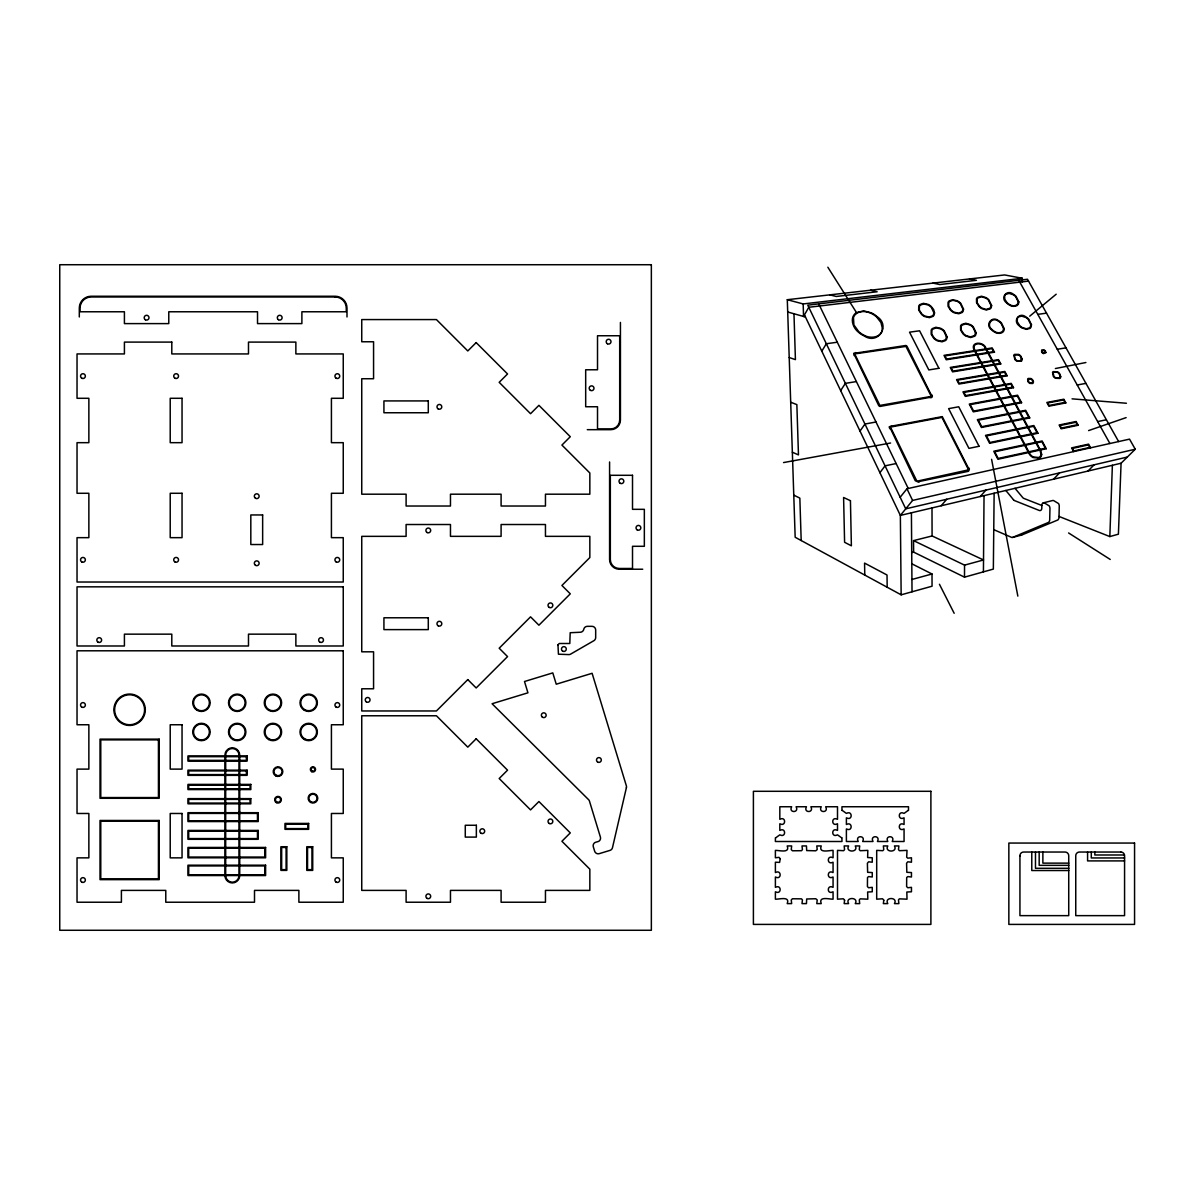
<?xml version="1.0" encoding="UTF-8"?>
<svg xmlns="http://www.w3.org/2000/svg" width="1195" height="1195" viewBox="0 0 1195 1195"><rect width="100%" height="100%" fill="white"/><g stroke="black" fill="none" stroke-linecap="round" stroke-linejoin="round"><path stroke-width="1.5" d="M238.985 811.868L238.985 755.12A6.647 6.647 0 0 0 232.323 748.533A6.647 6.647 0 0 0 225.676 755.12L225.676 875.547A6.662 6.662 0 0 0 232.323 882.194A6.662 6.662 0 0 0 238.985 875.547L238.985 811.943M239.717 811.868L239.717 755.106A7.394 7.394 0 0 0 232.323 747.801A7.394 7.394 0 0 0 224.929 755.106L224.929 875.547A7.394 7.394 0 0 0 232.323 882.941A7.394 7.394 0 0 0 239.717 875.547L239.717 811.943M964.499 577.155L964.544 565.13L913.548 540.618L913.622 552.105L964.499 577.155L993.344 569.089L994.135 493.251M983.425 571.867L984.038 495.626M1022.308 281.856L1022.352 278.286L1004.622 274.94L787.296 299.706L795.168 537.257L901.149 594.826L932.055 586.207L932.01 573.988L911.8 563.786M900.164 497.254L906.945 488.77L1129.544 439.133L1135.25 449.23L1121.074 463.227L1118.4 534.18L1109.826 536.57L1112.381 465.288M1021.262 360.068L1020.635 356.707A5.855 5.855 0 0 0 1018.454 354.915L1015.018 354.915A1.912 1.912 0 0 0 1014.465 355.557L1015.078 358.933A5.855 5.855 0 0 0 1017.274 360.726L1020.709 360.726A1.912 1.912 0 0 0 1021.262 360.068M821.801 351.196L826.328 343.742L837.307 342.218M840.653 390.601L845.388 383.356L856.397 381.578M860.012 431.081L864.956 424.031L875.995 421.999M879.908 472.682L885.062 465.841L896.145 463.54M1135.25 449.23L912.592 500.436L900.358 515.418L901.149 594.826M941.167 505.769L946.739 499.241M980.229 496.537L985.965 490.084M1053.542 479.195L1059.577 472.891M1087.988 471.054L1094.127 464.81M1029.746 316.167L1056.186 294.209M856.486 312.582C849.152 317.183 852.677 327.714 858.383 332.135A23.392 23.392 0 0 0 864.149 335.914C877.907 345.236 891.007 325.623 877.025 316.6A23.407 23.407 0 0 0 871.379 312.866L863.806 310.909L856.486 312.582L827.851 267.217M1012.688 537.391L1048.373 522.469A1.613 1.613 0 0 0 1048.777 522.23L1049.554 520.93A4.466 4.466 0 0 0 1049.703 519.825L1049.957 508.458A6.005 6.005 0 0 0 1049.27 505.918L1044.385 502.931M1021.8 534.987L1057.65 520.049A1.628 1.628 0 0 0 1058.053 519.81L1058.83 518.525A4.421 4.421 0 0 0 1058.994 517.42L1059.263 506.112A5.93 5.93 0 0 0 1058.576 503.573L1053.676 500.615A1.718 1.718 0 0 0 1052.646 500.526L1043.354 502.841A1.628 1.628 0 0 0 1042.593 503.304L1042.279 503.692A3.54 3.54 0 0 0 1041.861 504.887L1041.786 508.517A3.152 3.152 0 0 1 1041.189 509.981A1.673 1.673 0 0 1 1039.277 510.459L1014.615 500.63A2.928 2.928 0 0 1 1013.509 499.749M1088.6 430.588L1126.138 417.608M911.919 579.47L932.01 573.988M964.544 565.13L983.515 559.962L932.085 535.957L913.548 540.618M1021.62 535.046L1012.524 537.451A1.553 1.553 0 0 1 1011.523 537.347L993.762 529.654M913.622 552.105L911.71 552.598M1121.074 463.227L900.358 515.418L804.444 314.897L808.791 307.279L1028.522 281.109M1127.318 457.058L905.735 508.831L807.775 305.173L1027.491 279.257L1118.625 441.567M1097.652 421.581L1106.391 419.774M1055.379 368.538L1085.897 362.518M1085.941 383.371L1077.218 384.984M783.547 462.57L890.574 443.016M1057.276 349.254L1066 347.85M1037.798 314.36L1046.521 313.15M805.101 316.272L803.548 316.451L803.174 303.948L787.296 299.706M803.174 303.948L1022.352 278.286M587.283 429.677L610.824 429.677A9.62 9.62 0 0 0 620.429 420.057L620.429 322.426M642.731 569.223L619.204 569.223A9.62 9.62 0 0 1 609.584 559.604L609.584 461.972M842.296 810.434L846.389 813.392C852.662 809.956 852.842 821.309 846.389 817.828L846.389 824.49C852.692 821.099 852.752 832.332 846.389 828.927L846.389 841.504L858.219 841.504C854.739 835.051 866.106 835.215 862.656 841.504L873.007 841.504C869.572 835.141 880.879 835.126 877.444 841.504L887.795 841.504C884.375 835.141 895.667 835.126 892.232 841.504L904.062 841.504L904.062 828.927C897.654 832.332 897.789 821.099 904.062 824.49L904.062 817.828C897.684 821.219 897.744 810.016 904.062 813.392L908.155 810.434M775.734 837.8L779.827 834.842C786.176 838.248 786.176 827 779.827 830.405L779.827 823.758C786.101 827.224 786.265 815.812 779.827 819.322L779.827 806.745L791.658 806.745C788.192 813.138 799.545 813.063 796.094 806.745L806.446 806.745C803.04 813.093 814.303 813.108 810.882 806.745L821.234 806.745C817.768 813.063 829.166 813.153 825.67 806.745L837.501 806.745L837.501 819.322C831.078 815.856 831.242 827.179 837.501 823.758L837.501 830.405C831.122 827 831.197 838.248 837.501 834.842L841.594 837.8M1124.42 854.993L1094.844 854.993L1094.844 852.035M1124.57 857.95L1091.289 857.95L1091.289 852.035M1124.57 860.908L1087.584 860.908L1087.584 852.035M1068.763 863.134L1042.876 863.134L1042.876 852.035M1068.763 865.344L1039.172 865.344L1039.172 852.035M1068.763 868.302L1035.482 868.302L1035.482 852.035M1068.763 870.528L1031.778 870.528L1031.778 852.035M1072.049 398.846L1126.422 403.253M969.503 278.943L976.434 280.317L939.778 284.544L932.951 283.096M870.543 290.221L877.145 291.759L836.261 296.465L829.808 294.851M787.699 312L805.445 316.989M789.208 357.544L795.422 359.62L793.973 313.762M790.687 402.222L796.856 404.612L798.469 454.907L792.345 452.188M1041.846 505.485L1023.786 498.39A2.913 2.913 0 0 1 1022.696 497.523L1015.018 488.307M1059.009 516.449L1109.826 536.57M793.779 495.118L799.843 498.121L801.188 540.528M1068.584 532.955L1110.23 559.454M1005.846 490.473L1013.494 499.764M1018.767 280.287L1109.901 443.524M1090.617 447.826L1088.585 444.137L1071.586 447.886L1073.618 451.605M939.434 584.265L954.163 613.289M818.709 303.888L908.245 488.486M906.945 488.77L912.592 500.436M991.596 459.328L1017.841 596.111M864.777 575.079L864.568 563.099L887.019 575.004L887.183 587.238M911.412 512.804L912.024 591.794M931.995 507.935L932.085 535.957M908.499 810.434L908.499 806.745L841.952 806.745L841.952 810.434M841.952 837.8L841.952 841.504L775.391 841.504L775.391 837.8M346.998 316.959L346.998 308.086A11.83 11.83 0 0 0 335.168 296.255L91.134 296.255A11.83 11.83 0 0 0 79.303 308.086L79.303 316.959M1043.354 502.826A1.703 1.703 0 0 1 1044.37 502.931M1019.932 855.978L1019.932 915.639L1068.733 915.639L1068.733 855.739A3.69 3.69 0 0 0 1065.044 852.035L1023.622 852.035A3.69 3.69 0 0 0 1019.932 855.739L1019.932 855.978M1032.764 381.638L1032.121 382.938L1030.329 382.968A3.63 3.63 0 0 1 1028.432 381.325L1028.492 379.218L1030.568 378.979A3.63 3.63 0 0 1 1032.45 380.608L1032.764 381.638M1033.436 381.832L1033.242 382.818A1.613 1.613 0 0 1 1032.599 383.49L1029.985 383.401A4.75 4.75 0 0 1 1027.999 381.668L1027.655 379.114A1.613 1.613 0 0 1 1028.297 378.442L1030.912 378.531A4.75 4.75 0 0 1 1032.883 380.264L1033.436 381.832M932.369 396.202L931.846 397.487L930.218 397.696A3.017 3.017 0 0 1 929.561 397.427L879.983 406.434A3.256 3.256 0 0 1 878.728 405.628L855.037 356.125A3.167 3.167 0 0 1 853.977 355.184L853.693 353.361L855.65 352.615A3.107 3.107 0 0 1 856.546 352.958L905.825 345.489A3.256 3.256 0 0 1 907.005 346.281L930.875 394.186A3.092 3.092 0 0 1 932.145 395.455L932.369 396.202M1030.837 324.532L1030.404 326.743A3.495 3.495 0 0 1 1029.358 327.938L1026.251 328.759L1022.128 327.475A11.666 11.666 0 0 1 1019.604 325.533L1017.184 321.515L1017.453 318.094A3.495 3.495 0 0 1 1018.513 316.914L1021.635 316.122L1025.728 317.407A11.666 11.666 0 0 1 1028.223 319.334L1030.837 324.532M1031.479 324.726L1031.001 327.146A3.809 3.809 0 0 1 1029.866 328.446L1026.46 329.342L1021.949 327.953A12.742 12.742 0 0 1 1019.201 325.817C1012.374 320.962 1019.29 311.507 1025.893 316.944A12.742 12.742 0 0 1 1028.626 319.035L1031.479 324.726M1022.158 359.083L1021.874 360.487A2.27 2.27 0 0 1 1021.232 361.248L1017.169 361.248A6.976 6.976 0 0 1 1014.854 359.486L1013.853 355.139A2.27 2.27 0 0 1 1014.51 354.392L1018.558 354.392A6.976 6.976 0 0 1 1020.859 356.155L1022.158 359.083M1018.842 301.917C1019.126 306.981 1012.404 307.324 1009.297 304.964A12.757 12.757 0 0 1 1006.563 302.843C999.752 297.943 1006.877 288.832 1013.315 294.224A12.757 12.757 0 0 1 1016.034 296.315L1018.842 301.917M1018.2 301.708C1018.454 306.338 1012.314 306.667 1009.476 304.501A11.666 11.666 0 0 1 1006.982 302.574L1004.771 299.198L1004.666 295.748A3.406 3.406 0 0 1 1005.533 294.448L1009.073 293.387L1013.151 294.687A11.666 11.666 0 0 1 1015.63 296.599L1018.2 301.708M1003.576 328.461C1003.83 333.226 997.541 333.734 994.554 331.478A11.666 11.666 0 0 1 991.999 329.506C985.636 324.876 992.328 316.197 998.437 321.216A11.666 11.666 0 0 1 1000.977 323.173L1003.576 328.461M1004.233 328.67C1004.502 333.868 997.646 334.421 994.374 331.956A12.757 12.757 0 0 1 991.581 329.805C984.62 324.741 991.94 315.256 998.617 320.738A12.757 12.757 0 0 1 1001.395 322.874L1004.233 328.67M889.349 426.914L889.558 428.094A3.092 3.092 0 0 0 890.872 429.423L915.25 480.704L918.686 482.257A1.509 1.509 0 0 0 919.478 481.436L968.518 471.278L969.399 468.813A3.167 3.167 0 0 0 968.099 467.484L942.272 416.622L892.321 426.003A3.062 3.062 0 0 0 891.649 425.719L889.349 426.914M990.954 305.263L990.685 306.966A3.555 3.555 0 0 1 989.774 308.295L986.129 309.415L981.931 308.101A11.681 11.681 0 0 1 979.392 306.144L977.181 302.723L977.122 299.213A3.555 3.555 0 0 1 978.048 297.884L981.707 296.793L985.875 298.108A11.681 11.681 0 0 1 988.399 300.05L990.954 305.263M991.611 305.457L991.312 307.324A3.899 3.899 0 0 1 990.326 308.788L986.338 310.013L981.752 308.579A12.772 12.772 0 0 1 978.974 306.443L976.554 302.693L976.494 298.855A3.884 3.884 0 0 1 977.51 297.406L981.498 296.211L986.054 297.645A12.772 12.772 0 0 1 988.818 299.766L991.611 305.457M975.449 332.524L975.15 334.301A3.824 3.824 0 0 1 974.209 335.705L970.43 336.915L966.113 335.616A11.681 11.681 0 0 1 963.499 333.599L961.258 330.074L961.243 326.414A3.824 3.824 0 0 1 962.199 325.025L965.978 323.83L970.28 325.145A11.681 11.681 0 0 1 972.864 327.131L975.449 332.524M976.121 332.718L975.807 334.66A4.182 4.182 0 0 1 974.761 336.198L970.639 337.528L965.918 336.094A12.772 12.772 0 0 1 963.065 333.913L960.616 330.044L960.586 326.041A4.182 4.182 0 0 1 961.646 324.517L965.784 323.233L970.474 324.667A12.772 12.772 0 0 1 973.298 326.832L976.121 332.718M557.975 644.867L558.438 654.203L568.805 654.591A3.704 3.704 0 0 0 570.657 654.098L593.84 640.714A3.704 3.704 0 0 0 595.678 637.518L595.678 630.034A3.704 3.704 0 0 0 591.988 626.329L587.402 626.329A3.704 3.704 0 0 0 583.772 629.287A3.704 3.704 0 0 1 580.158 632.26L570.194 632.723L569.806 643.493L559.23 643.507L557.975 644.867M962.856 308.922L962.543 310.655A3.719 3.719 0 0 1 961.587 312.014L958.45 313.165L954.237 312.209A11.651 11.651 0 0 1 950.921 309.849L948.725 306.368L948.71 302.783A3.719 3.719 0 0 1 949.696 301.439L952.848 300.303L957.031 301.274A11.651 11.651 0 0 1 960.317 303.62L962.856 308.922M963.528 309.117L963.185 311.014A4.063 4.063 0 0 1 962.139 312.507L958.719 313.762L954.103 312.731A12.742 12.742 0 0 1 950.488 310.132L948.068 306.338L948.068 302.425A4.063 4.063 0 0 1 949.144 300.946L952.579 299.721L957.15 300.767A12.742 12.742 0 0 1 960.75 303.336L963.528 309.117M780.26 858.817L779.588 862.402L775.391 862.207L775.391 872.559C781.649 869.124 781.829 880.461 775.391 876.996L775.391 887.347C781.694 883.941 781.769 895.204 775.391 891.784L775.391 899.178C779.2 899.432 790.328 895.891 787.221 903.614L791.658 903.614L791.254 899.954L792.434 898.774L801.516 898.849L802.428 899.954L802.009 903.614L806.446 903.614L806.685 898.984L815.752 898.745L817.216 899.954L816.797 903.614L821.234 903.614C818.276 895.996 829.031 899.267 833.064 899.178L833.064 891.784C826.641 895.249 826.82 883.912 833.064 887.347L833.064 876.996C826.686 880.401 826.791 869.168 833.064 872.559L833.064 862.207C826.716 865.598 826.761 854.38 833.064 857.771L833.064 850.377C829.076 850.362 818.246 853.499 821.234 845.941L816.797 845.941L817.216 849.6L815.752 850.81L806.685 850.571L806.446 845.941L802.009 845.941L802.428 849.6L801.516 850.706L792.434 850.78L791.254 849.6L791.658 845.941L787.221 845.941C790.194 853.514 779.469 850.287 775.391 850.377L775.391 857.771L779.05 857.353L780.26 858.817M844.596 900.223L844.163 903.614L848.599 903.614C844.701 896.833 859.16 896.847 855.261 903.614L859.698 903.614L859.28 899.954L860.191 898.849L867.824 899.178L867.63 892.023L872.26 891.784L872.26 887.347L868.601 887.751L867.421 886.57L867.495 877.503L868.601 876.592L872.26 876.996L872.26 872.559L867.63 872.32L867.391 863.253L868.601 861.804L872.26 862.207L872.26 857.771L867.63 857.532L867.824 850.377L860.191 850.706L859.28 849.6L859.698 845.941L855.261 845.941C859.056 852.692 844.805 852.722 848.599 845.941L844.163 845.941L844.566 849.6L843.655 850.706L837.501 850.377L837.501 899.178L843.386 898.774L844.596 900.223M883.792 900.223L883.359 903.614L887.795 903.614C883.897 896.833 898.356 896.847 894.443 903.614L898.879 903.614L898.476 899.954L899.387 898.849L907.02 899.178L906.826 892.023L911.456 891.784L911.456 887.347L907.797 887.751L906.617 886.57L906.691 877.503L907.797 876.592L911.456 876.996L911.456 872.559L906.826 872.32L906.587 863.253L907.797 861.804L911.456 862.207L911.456 857.771L907.797 858.174L906.691 857.263L907.02 850.377L899.387 850.706L898.476 849.6L898.879 845.941L894.443 845.941C898.252 852.737 884.001 852.722 887.795 845.941L883.359 845.941L883.762 849.6L882.851 850.706L876.697 850.377L876.697 899.178L882.582 898.774L883.792 900.223M946.41 336.706L946.082 338.514A4.003 4.003 0 0 1 945.066 339.948L941.824 341.202L937.477 340.261A11.651 11.651 0 0 1 934.087 337.841L931.831 334.241L931.876 330.522A4.003 4.003 0 0 1 932.892 329.088L936.163 327.878L940.465 328.834A11.666 11.666 0 0 1 943.841 331.239L946.41 336.706M947.097 336.915L946.739 338.887A4.377 4.377 0 0 1 945.633 340.455L942.078 341.815L937.343 340.799A12.742 12.742 0 0 1 933.624 338.155L931.174 334.227L931.204 330.149A4.377 4.377 0 0 1 932.324 328.595L935.894 327.266L940.599 328.296A12.742 12.742 0 0 1 944.289 330.925L947.097 336.915M933.848 312.702L933.504 314.464A3.899 3.899 0 0 1 932.488 315.853L929.232 317.034L924.915 316.063A11.681 11.681 0 0 1 921.539 313.658L919.328 310.117L919.388 306.473A3.899 3.899 0 0 1 920.419 305.098L923.69 303.948L927.977 304.919A11.696 11.696 0 0 1 931.323 307.309L933.848 312.702M934.535 312.896L934.161 314.823A4.257 4.257 0 0 1 933.056 316.346L929.501 317.646L924.766 316.585A12.831 12.831 0 0 1 921.718 314.569L918.671 310.088L918.731 306.099A4.257 4.257 0 0 1 919.866 304.591L923.421 303.336L928.127 304.396A12.831 12.831 0 0 1 931.144 306.413L933.639 309.55L934.535 312.896M882.433 328.58C882.179 337.498 870.632 339.051 864.314 335.362A22.302 22.302 0 0 1 858.832 331.762L853.902 324.906L853.454 317.616A8.081 8.081 0 0 1 855.217 314.599C859.384 310.356 866.241 311.044 871.215 313.404A22.302 22.302 0 0 1 876.607 316.959L880.969 322.56L882.433 328.58M1060.084 376.395L1059.875 377.261A1.867 1.867 0 0 1 1059.353 377.919L1055.648 377.769A5.915 5.915 0 0 1 1053.841 376.171L1053.168 372.795A1.867 1.867 0 0 1 1053.691 372.153L1057.381 372.317A5.915 5.915 0 0 1 1059.188 373.901L1060.084 376.395M1060.727 376.649L1060.488 377.68A2.211 2.211 0 0 1 1059.875 378.442L1055.484 378.262A6.976 6.976 0 0 1 1053.348 376.38L1052.556 372.392A2.211 2.211 0 0 1 1053.168 371.63L1057.545 371.824A6.991 6.991 0 0 1 1059.681 373.691L1060.727 376.649M1045.864 352.57L1043.504 353.615A3.615 3.615 0 0 1 1041.652 352.017L1041.696 350.001L1043.713 349.791A3.615 3.615 0 0 1 1045.55 351.39L1045.864 352.57M1045.222 352.316L1043.698 353.123A2.48 2.48 0 0 1 1042.085 351.644L1043.519 350.269A2.48 2.48 0 0 1 1045.117 351.748L1045.222 352.316M1041.667 454.444L1041.457 455.654A4.063 4.063 0 0 1 1039.291 458.163L1033.018 457.521A10.845 10.845 0 0 1 1029.537 454.429L974.074 350.001C969.922 341.262 983.903 341.337 985.95 348.163L1040.726 450.664L1041.667 454.444M1040.979 454.19L1040.785 455.28A3.645 3.645 0 0 1 1038.843 457.536L1033.197 456.968A9.754 9.754 0 0 1 1030.06 454.19L974.672 349.911C970.937 342.054 983.53 342.114 985.367 348.268L1040.128 450.784L1040.979 454.19M626.404 787.669L612.482 847.688A3.704 3.704 0 0 1 609.958 850.392L599.263 853.648A3.704 3.704 0 0 1 594.647 851.184L593.317 846.792A3.704 3.704 0 0 1 595.095 842.46L598.62 841.385A3.704 3.704 0 0 0 600.398 837.068L589.479 801.173A3.704 3.704 0 0 0 588.537 799.619L492.071 703.736L527.936 692.816L524.5 681.509L552.792 672.89L556.243 684.212L592.108 673.293L626.344 785.757A3.704 3.704 0 0 1 626.404 787.669M476.163 342.592L467.798 350.957L436.429 319.573L361.741 319.573L361.741 341.77L373.572 341.77L373.572 378.74L361.741 378.74L361.741 494.192L406.106 494.192L406.106 506.023L450.47 506.023L450.47 494.192L501.093 494.192L501.093 506.023L545.458 506.023L545.458 494.192L589.837 494.192L589.837 472.981L561.919 445.078L570.284 436.713L538.915 405.329L530.55 413.709L499.181 382.325L507.546 373.96L476.163 342.592M467.798 679.596L436.429 710.965L361.741 710.965L361.741 688.783L373.572 688.783L373.572 651.813L361.741 651.813L361.741 536.346L406.106 536.346L406.106 524.515L450.47 524.515L450.47 536.346L501.093 536.346L501.093 524.515L545.458 524.515L545.458 536.346L589.837 536.346L589.837 557.557L561.919 585.475L570.284 593.84L538.915 625.209L530.55 616.844L499.181 648.213L507.546 656.593L476.163 687.962L467.798 679.596M476.163 738.779L467.798 747.144L436.429 715.775L361.741 715.775L361.741 890.394L406.106 890.394L406.106 902.225L450.47 902.225L450.47 890.394L501.093 890.394L501.093 902.225L545.458 902.225L545.458 890.394L589.837 890.394L589.837 869.183L561.919 841.265L570.284 832.9L538.915 801.531L530.55 809.896L499.181 778.528L507.546 770.163L476.163 738.779M1089.78 447.438L1073.902 450.963L1072.513 448.394L1088.376 444.898L1089.78 447.438M968.577 469.844L916.923 481.212L890.469 427.093L941.959 417.399L968.577 469.844M1046.267 448.722L997.915 459.253L993.762 451.247L1042.115 440.97L1046.267 448.722M1045.341 448.2L998.183 458.447L994.718 451.785L1041.876 441.732L1045.341 448.2M1037.036 432.724L989.908 442.494L986.472 435.891L1033.6 426.316L1037.036 432.724M1077.278 424.748L1061.414 428.049L1060.04 425.525L1075.903 422.253L1077.278 424.748M1037.962 433.247L989.624 443.285L985.516 435.368L1033.839 425.554L1037.962 433.247M1078.189 425.256L1061.19 428.796L1059.114 425.002L1076.112 421.506L1078.189 425.256M979.063 446.273L968.936 448.379L948.621 408.645L958.719 406.778L979.063 446.273M1028.82 417.399L981.707 426.705L978.317 420.177L1025.415 411.05L1028.82 417.399M1029.746 417.921L981.424 427.481L977.361 419.639L1025.668 410.303L1029.746 417.921M1064.969 402.401L1049.105 405.463L1047.746 402.969L1063.61 399.937L1064.969 402.401M1065.865 402.909L1048.866 406.195L1046.835 402.461L1063.834 399.22L1065.865 402.909M1021.605 402.745L973.313 411.842L969.279 404.074L1017.557 395.216L1021.605 402.745M1020.679 402.222L973.596 411.08L970.235 404.612L1017.318 395.948L1020.679 402.222M1012.628 387.21L965.56 395.605L963.902 392.408L1010.955 384.088L1012.628 387.21M1013.539 387.718L965.276 396.352L962.946 391.87L1011.209 383.371L1013.539 387.718M931.308 396.396L879.878 405.434L854.679 353.914L905.929 346.416L931.308 396.396M1006.22 375.26L959.182 383.311L957.539 380.129L1004.562 372.183L1006.22 375.26M1007.146 375.783L958.898 384.058L956.583 379.607L1004.816 371.466L1007.146 375.783M999.871 363.414L952.848 371.122L951.22 367.97L998.228 360.352L999.871 363.414M1000.783 363.937L952.564 371.854L950.264 367.433L998.482 359.65L1000.783 363.937M938.911 368.299L928.829 369.927L909.529 332.18L919.582 330.791L938.911 368.299M993.568 351.674L946.574 359.023L944.946 355.901L991.94 348.626L993.568 351.674M994.479 352.181L946.276 359.755L944.005 355.363L992.194 347.939L994.479 352.181M651.35 264.722L59.75 264.722L59.75 930.278L651.35 930.278L651.35 264.722M335.168 296.987L91.134 296.987A11.099 11.099 0 0 0 80.05 308.086L80.05 311.775L124.414 311.775L124.414 323.606L168.779 323.606L168.779 311.775L257.522 311.775L257.522 323.606L301.887 323.606L301.887 311.775L346.266 311.775L346.266 308.086A11.099 11.099 0 0 0 335.168 296.987M619.697 335.75L597.515 335.75L597.515 369.778L585.684 369.778L585.684 406.748L597.515 406.748L597.515 428.93L610.824 428.93A8.873 8.873 0 0 0 619.697 420.057L619.697 335.75M171.796 342.099L124.414 342.099L124.414 353.929L77.033 353.929L77.033 398.293L88.863 398.293L88.863 442.673L77.033 442.673L77.033 493.281L88.863 493.281L88.863 537.66L77.033 537.66L77.033 582.025L343.249 582.025L343.249 537.66L331.418 537.66L331.418 493.281L343.249 493.281L343.249 442.673L331.418 442.673L331.418 398.293L343.249 398.293L343.249 353.929L295.867 353.929L295.867 342.099L248.485 342.099L248.485 353.929L171.796 353.929L171.796 342.099M182.043 398.293L170.213 398.293L170.213 442.673L182.043 442.673L182.043 398.293M428.288 400.922L383.924 400.922L383.924 412.753L428.288 412.753L428.288 400.922M632.513 475.296L610.331 475.296L610.331 559.604A8.873 8.873 0 0 0 619.204 568.476L632.513 568.476L632.513 546.294L644.344 546.294L644.344 509.324L632.513 509.324L632.513 475.296M182.043 493.281L170.213 493.281L170.213 537.66L182.043 537.66L182.043 493.281M262.646 514.955L250.816 514.955L250.816 544.532L262.646 544.532L262.646 514.955M343.249 586.835L77.033 586.835L77.033 645.987L124.414 645.987L124.414 634.157L171.796 634.157L171.796 645.987L248.485 645.987L248.485 634.157L295.867 634.157L295.867 645.987L343.249 645.987L343.249 586.835M428.288 617.785L383.924 617.785L383.924 629.616L428.288 629.616L428.288 617.785M343.249 650.797L77.033 650.797L77.033 724.753L88.863 724.753L88.863 769.117L77.033 769.117L77.033 813.481L88.863 813.481L88.863 857.861L77.033 857.861L77.033 902.225L121.397 902.225L121.397 890.394L165.776 890.394L165.776 902.225L254.505 902.225L254.505 890.394L298.884 890.394L298.884 902.225L343.249 902.225L343.249 857.861L331.418 857.861L331.418 813.481L343.249 813.481L343.249 769.117L331.418 769.117L331.418 724.753L343.249 724.753L343.249 650.797M182.043 724.753L170.213 724.753L170.213 769.117L182.043 769.117L182.043 724.753M159.189 739.137L100.021 739.137L100.021 798.29L159.189 798.29L159.189 739.137M158.442 739.869L100.768 739.869L100.768 797.558L158.442 797.558L158.442 739.869M247.111 755.927L187.959 755.927L187.959 761.11L247.111 761.11L247.111 755.927M246.379 756.674L188.69 756.674L188.69 760.364L246.379 760.364L246.379 756.674M247.111 770.163L187.959 770.163L187.959 775.346L247.111 775.346L247.111 770.163M246.379 770.909L188.69 770.909L188.69 774.599L246.379 774.599L246.379 770.909M250.816 784.398L187.959 784.398L187.959 789.581L250.816 789.581L250.816 784.398M250.069 785.145L188.69 785.145L188.69 788.834L250.069 788.834L250.069 785.145M930.89 791.299L753.403 791.299L753.403 924.407L930.89 924.407L930.89 791.299M250.816 798.633L187.959 798.633L187.959 803.817L250.816 803.817L250.816 798.633M250.069 799.38L188.69 799.38L188.69 803.07L250.069 803.07L250.069 799.38M258.21 812.69L187.959 812.69L187.959 821.562L258.21 821.562L258.21 812.69M257.463 813.422L188.69 813.422L188.69 820.816L257.463 820.816L257.463 813.422M182.043 813.481L170.213 813.481L170.213 857.861L182.043 857.861L182.043 813.481M159.189 820.472L100.021 820.472L100.021 879.639L159.189 879.639L159.189 820.472M158.442 821.219L100.768 821.219L100.768 878.893L158.442 878.893L158.442 821.219M308.654 823.43L284.993 823.43L284.993 829.345L308.654 829.345L308.654 823.43M307.907 824.177L285.724 824.177L285.724 828.613L307.907 828.613L307.907 824.177M476.357 825.267L465.273 825.267L465.273 837.097L476.357 837.097L476.357 825.267M258.21 830.435L187.959 830.435L187.959 839.308L258.21 839.308L258.21 830.435M257.463 831.167L188.69 831.167L188.69 838.576L257.463 838.576L257.463 831.167M1134.563 843.058L1008.849 843.058L1008.849 924.407L1134.563 924.407L1134.563 843.058M286.83 846.732L280.915 846.732L280.915 870.393L286.83 870.393L286.83 846.732M312.717 846.732L306.801 846.732L306.801 870.393L312.717 870.393L312.717 846.732M265.604 847.449L187.959 847.449L187.959 857.801L265.604 857.801L265.604 847.449M286.098 847.464L281.661 847.464L281.661 869.646L286.098 869.646L286.098 847.464M311.985 847.464L307.548 847.464L307.548 869.646L311.985 869.646L311.985 847.464M264.857 848.181L188.69 848.181L188.69 857.054L264.857 857.054L264.857 848.181M1120.865 852.035L1079.458 852.035A3.69 3.69 0 0 0 1075.754 855.739L1075.754 915.639L1124.57 915.639L1124.57 855.739A3.69 3.69 0 0 0 1120.865 852.035M265.604 865.195L187.959 865.195L187.959 875.547L265.604 875.547L265.604 865.195M264.857 865.927L188.69 865.927L188.69 874.8L264.857 874.8L264.857 865.927M850.437 500.705L843.595 497.493L844.596 542.291L851.378 545.816L850.437 500.705M232.846 739.511A8.694 8.694 0 0 0 245.886 731.982A8.694 8.694 0 0 0 232.846 724.454A8.694 8.694 0 0 0 232.846 739.511M268.965 738.868A7.947 7.947 0 0 0 280.885 731.982A7.947 7.947 0 0 0 268.965 725.096A7.947 7.947 0 0 0 268.965 738.868M233.219 709.666A7.947 7.947 0 0 0 245.139 702.779A7.947 7.947 0 0 0 233.219 695.893A7.947 7.947 0 0 0 233.219 709.666M233.219 738.868A7.947 7.947 0 0 0 245.139 731.982A7.947 7.947 0 0 0 233.219 725.096A7.947 7.947 0 0 0 233.219 738.868M268.591 710.293A8.694 8.694 0 0 0 281.632 702.779A8.694 8.694 0 0 0 268.591 695.251A8.694 8.694 0 0 0 268.591 710.293M197.1 739.511A8.694 8.694 0 0 0 210.141 731.982A8.694 8.694 0 0 0 197.1 724.454A8.694 8.694 0 0 0 197.1 739.511M268.965 709.666A7.947 7.947 0 0 0 280.885 702.779A7.947 7.947 0 0 0 268.965 695.893A7.947 7.947 0 0 0 268.965 709.666M197.474 709.666A7.947 7.947 0 0 0 209.409 702.779A7.947 7.947 0 0 0 197.474 695.893A7.947 7.947 0 0 0 197.474 709.666M197.474 738.868A7.947 7.947 0 0 0 209.409 731.982A7.947 7.947 0 0 0 197.474 725.096A7.947 7.947 0 0 0 197.474 738.868M197.1 710.293A8.694 8.694 0 0 0 210.141 702.779A8.694 8.694 0 0 0 197.1 695.251A8.694 8.694 0 0 0 197.1 710.293M275.97 775.137A4.063 4.063 0 0 0 282.08 771.626A4.063 4.063 0 0 0 275.97 768.101A4.063 4.063 0 0 0 275.97 775.137M304.71 738.868A7.947 7.947 0 0 0 316.63 731.982A7.947 7.947 0 0 0 304.71 725.096A7.947 7.947 0 0 0 304.71 738.868M304.71 709.666A7.947 7.947 0 0 0 316.63 702.779A7.947 7.947 0 0 0 304.71 695.893A7.947 7.947 0 0 0 304.71 709.666M304.337 710.293A8.694 8.694 0 0 0 317.362 702.779A8.694 8.694 0 0 0 304.337 695.251A8.694 8.694 0 0 0 304.337 710.293M275.597 775.779A4.81 4.81 0 0 0 282.812 771.626A4.81 4.81 0 0 0 275.597 767.459A4.81 4.81 0 0 0 275.597 775.779M304.337 739.511A8.694 8.694 0 0 0 317.362 731.982A8.694 8.694 0 0 0 304.337 724.454A8.694 8.694 0 0 0 304.337 739.511M276.344 802.607A3.331 3.331 0 0 0 281.333 799.724A3.331 3.331 0 0 0 276.344 796.841A3.331 3.331 0 0 0 276.344 802.607M310.551 802.398A4.81 4.81 0 0 0 317.765 798.245A4.81 4.81 0 0 0 310.551 794.077A4.81 4.81 0 0 0 310.551 802.398M276.717 801.964A2.584 2.584 0 0 0 280.601 799.724A2.584 2.584 0 0 0 276.717 797.483A2.584 2.584 0 0 0 276.717 801.964M311.656 771.641A2.584 2.584 0 0 0 315.54 769.401A2.584 2.584 0 0 0 311.656 767.16A2.584 2.584 0 0 0 311.656 771.641M268.591 739.511A8.694 8.694 0 0 0 281.632 731.982A8.694 8.694 0 0 0 268.591 724.454A8.694 8.694 0 0 0 268.591 739.511M121.741 723.363A15.714 15.714 0 0 0 145.312 709.755A15.714 15.714 0 0 0 121.741 696.147A15.714 15.714 0 0 0 121.741 723.363M232.846 710.293A8.694 8.694 0 0 0 245.886 702.779A8.694 8.694 0 0 0 232.846 695.251A8.694 8.694 0 0 0 232.846 710.293M310.924 801.77A4.063 4.063 0 0 0 317.019 798.245A4.063 4.063 0 0 0 310.924 794.72A4.063 4.063 0 0 0 310.924 801.77M122.114 722.721A14.967 14.967 0 0 0 144.58 709.755A14.967 14.967 0 0 0 122.114 696.79A14.967 14.967 0 0 0 122.114 722.721M312.029 770.999A1.852 1.852 0 0 0 314.808 769.401A1.852 1.852 0 0 0 312.029 767.802A1.852 1.852 0 0 0 312.029 770.999M335.989 707.007A2.405 2.405 0 0 0 339.738 705.184A2.405 2.405 0 0 0 336.288 702.854A2.405 2.405 0 0 0 335.989 707.007M335.989 882.029A2.405 2.405 0 0 0 339.738 880.207A2.405 2.405 0 0 0 336.288 877.877A2.405 2.405 0 0 0 335.989 882.029M81.604 707.007A2.405 2.405 0 0 0 85.353 705.184A2.405 2.405 0 0 0 81.902 702.854A2.405 2.405 0 0 0 81.604 707.007M81.753 882.119A2.405 2.405 0 0 0 85.353 880.043A2.405 2.405 0 0 0 81.753 877.952A2.405 2.405 0 0 0 81.753 882.119M98.02 642.148A2.405 2.405 0 0 0 101.62 640.072A2.405 2.405 0 0 0 98.02 637.996A2.405 2.405 0 0 0 98.02 642.148M319.722 642.059A2.405 2.405 0 0 0 323.457 640.251A2.405 2.405 0 0 0 320.021 637.906A2.405 2.405 0 0 0 319.722 642.059M81.753 561.919A2.405 2.405 0 0 0 85.353 559.843A2.405 2.405 0 0 0 81.753 557.751A2.405 2.405 0 0 0 81.753 561.919M81.753 378.203A2.405 2.405 0 0 0 85.353 376.111A2.405 2.405 0 0 0 81.753 374.035A2.405 2.405 0 0 0 81.753 378.203M336.139 561.919A2.405 2.405 0 0 0 339.738 559.843A2.405 2.405 0 0 0 336.139 557.751A2.405 2.405 0 0 0 336.139 561.919M336.139 378.203A2.405 2.405 0 0 0 339.738 376.111A2.405 2.405 0 0 0 336.139 374.035A2.405 2.405 0 0 0 336.139 378.203M174.784 378.098A2.405 2.405 0 0 0 178.518 376.291A2.405 2.405 0 0 0 175.067 373.945A2.405 2.405 0 0 0 174.784 378.098M174.918 561.919A2.405 2.405 0 0 0 178.533 559.843A2.405 2.405 0 0 0 174.918 557.751A2.405 2.405 0 0 0 174.918 561.919M255.521 498.285A2.405 2.405 0 0 0 259.136 496.209A2.405 2.405 0 0 0 255.521 494.118A2.405 2.405 0 0 0 255.521 498.285M255.521 565.355A2.405 2.405 0 0 0 259.136 563.278A2.405 2.405 0 0 0 255.521 561.202A2.405 2.405 0 0 0 255.521 565.355M438.042 408.824A2.405 2.405 0 0 0 441.777 407.017A2.405 2.405 0 0 0 438.341 404.672A2.405 2.405 0 0 0 438.042 408.824M549.073 607.329A2.405 2.405 0 0 0 552.822 605.506A2.405 2.405 0 0 0 549.371 603.176A2.405 2.405 0 0 0 549.073 607.329M427.093 532.522A2.405 2.405 0 0 0 430.693 530.431A2.405 2.405 0 0 0 427.093 528.354A2.405 2.405 0 0 0 427.093 532.522M438.177 625.792A2.405 2.405 0 0 0 441.791 623.7A2.405 2.405 0 0 0 438.177 621.624A2.405 2.405 0 0 0 438.177 625.792M366.312 701.868A2.405 2.405 0 0 0 370.047 700.046A2.405 2.405 0 0 0 366.596 697.716A2.405 2.405 0 0 0 366.312 701.868M549.222 823.474A2.405 2.405 0 0 0 552.822 821.398A2.405 2.405 0 0 0 549.222 819.322A2.405 2.405 0 0 0 549.222 823.474M480.928 833.169A2.405 2.405 0 0 0 484.677 831.361A2.405 2.405 0 0 0 481.226 829.016A2.405 2.405 0 0 0 480.928 833.169M427.093 898.386A2.405 2.405 0 0 0 430.693 896.31A2.405 2.405 0 0 0 427.093 894.233A2.405 2.405 0 0 0 427.093 898.386M542.44 717.224A2.405 2.405 0 0 0 546.16 715.372A2.405 2.405 0 0 0 542.694 713.071A2.405 2.405 0 0 0 542.44 717.224M597.575 761.992A2.405 2.405 0 0 0 601.309 760.139A2.405 2.405 0 0 0 597.844 757.839A2.405 2.405 0 0 0 597.575 761.992M562.531 651.036A2.405 2.405 0 0 0 566.281 649.214A2.405 2.405 0 0 0 562.83 646.883A2.405 2.405 0 0 0 562.531 651.036M620.22 483.303A2.405 2.405 0 0 0 623.82 481.212A2.405 2.405 0 0 0 620.22 479.135A2.405 2.405 0 0 0 620.22 483.303M637.084 529.803A2.405 2.405 0 0 0 640.834 527.981A2.405 2.405 0 0 0 637.383 525.651A2.405 2.405 0 0 0 637.084 529.803M607.404 343.757A2.405 2.405 0 0 0 611.004 341.665A2.405 2.405 0 0 0 607.404 339.589A2.405 2.405 0 0 0 607.404 343.757M590.39 390.347A2.405 2.405 0 0 0 593.99 388.255A2.405 2.405 0 0 0 590.39 386.179A2.405 2.405 0 0 0 590.39 390.347M145.402 319.782A2.405 2.405 0 0 0 149.002 317.691A2.405 2.405 0 0 0 145.402 315.614A2.405 2.405 0 0 0 145.402 319.782M278.36 319.677A2.405 2.405 0 0 0 282.11 317.87A2.405 2.405 0 0 0 278.659 315.54A2.405 2.405 0 0 0 278.36 319.677"/></g></svg>
